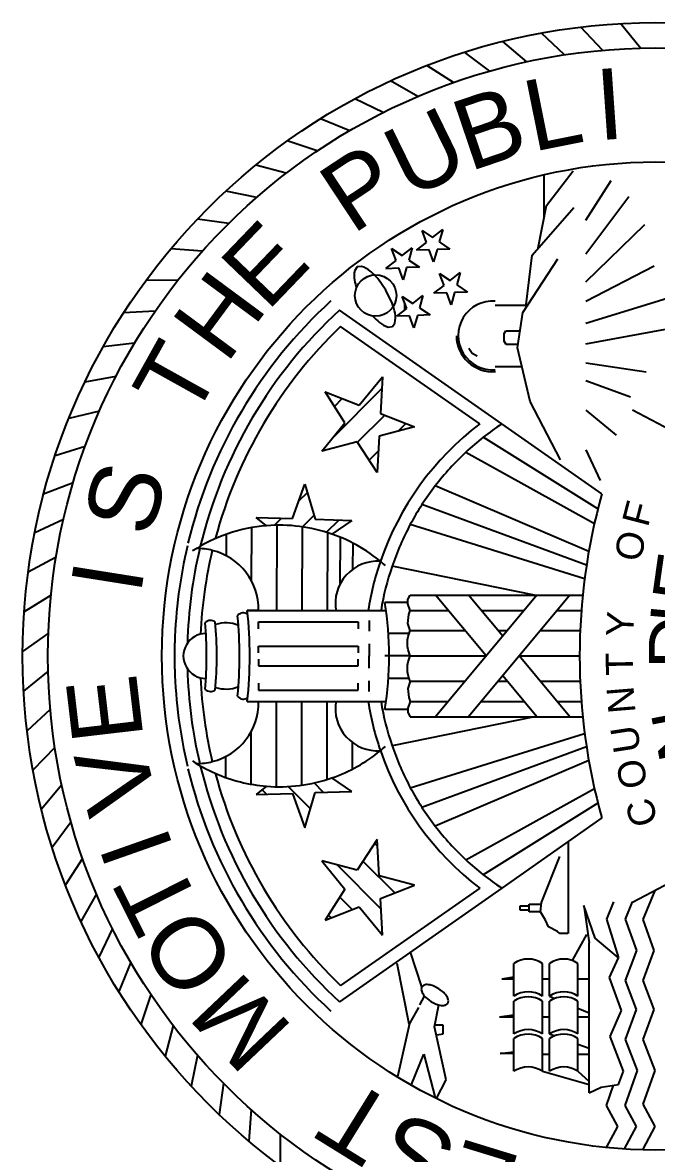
# Model space of a CAD drawing. Header units: inches. Extents: x -350 to 3672, y -1325 to 3943.
# Drawn here: x 3497.321 to 3497.988, y 947.013 to 948.203 of the extents above; entities that cross this region are included whole.
import ezdxf
from ezdxf.enums import TextEntityAlignment as Align

# ---------------------------------------------------------------- set-up
doc = ezdxf.new("R2010")
doc.units = ezdxf.units.IN
doc.header["$MEASUREMENT"] = 0
doc.layers.add('_CoSD_TB', color=7, linetype='Continuous')
doc.styles.add('CoSD TITLE', font='arial.ttf')
pattern_1 = [(225, (3498.821245, 936.002925), (0.015512155, -0.015512155), [])]
pattern_2 = [(135, (3498.821245, 936.002925), (-0.015512155, -0.015512155), [])]

msp = doc.modelspace()

# ---------------------------------------------------------------- hatches: boundary and pattern name
at = {"layer": '_CoSD_TB'}
h = msp.add_hatch(dxfattribs=at)
h.set_pattern_fill('ANSI31', color=1, scale=0.1755, angle=180, style=0)
h.set_pattern_definition(pattern_1)
h.paths.add_polyline_path([(3497.67564, 947.80066), (3497.6397, 947.81462), (3497.66057, 947.7822), (3497.63618, 947.75234), (3497.67347, 947.76216), (3497.69433, 947.72974), (3497.69651, 947.76824), (3497.73379, 947.77806), (3497.69785, 947.79203), (3497.70003, 947.83052)])
h = msp.add_hatch(dxfattribs=at)
h.set_pattern_fill('ANSI31', color=1, scale=0.1755, angle=180, style=0)
h.set_pattern_definition(pattern_1)
h.paths.add_polyline_path([(3497.60544, 947.68129), (3497.5669, 947.68246), (3497.57805, 947.67383, -0.1042601), (3497.64672, 947.66504), (3497.6678, 947.6794), (3497.62926, 947.68057), (3497.61846, 947.71758)])
h = msp.add_hatch(dxfattribs=at)
h.set_pattern_fill('ANSI31', color=1, scale=0.1755, angle=90, style=0)
h.set_pattern_definition(pattern_2)
h.paths.add_polyline_path([(3497.57805, 947.39958), (3497.5669, 947.39095), (3497.60544, 947.39212), (3497.61846, 947.35582), (3497.62926, 947.39284), (3497.6678, 947.394), (3497.64672, 947.40837, -0.1042601)])
h = msp.add_hatch(dxfattribs=at)
h.set_pattern_fill('ANSI31', color=1, scale=0.1755, angle=90, style=0)
h.set_pattern_definition(pattern_2)
h.paths.add_polyline_path([(3497.67347, 947.31124), (3497.63618, 947.32107), (3497.66057, 947.29121), (3497.6397, 947.25879), (3497.67564, 947.27275), (3497.70003, 947.24289), (3497.69785, 947.28138), (3497.73379, 947.29534), (3497.69651, 947.30517), (3497.69433, 947.34367)])

# ---------------------------------------------------------------- linework, layer by layer
at = {"layer": '_CoSD_TB', "color": 1, "linetype": 'Continuous'}
for p, q in [((3497.93161, 948.17425), (3497.90904, 948.19872)), ((3497.97175, 948.17653), (3497.95076, 948.20236)), ((3497.85215, 948.16217), (3497.82669, 948.18362)), ((3497.89169, 948.16946), (3497.86762, 948.19246)), ((3497.81314, 948.15241), (3497.78638, 948.17222)), ((3497.77483, 948.14023), (3497.74688, 948.15831)), ((3497.73735, 948.12566), (3497.70832, 948.14195)), ((3497.70086, 948.10877), (3497.67087, 948.1232)), ((3497.66551, 948.08961), (3497.63467, 948.10214)), ((3497.63143, 948.06828), (3497.59986, 948.07885)), ((3497.59875, 948.04485), (3497.56659, 948.05341)), ((3497.87012, 947.99792), (3497.87012, 948.04322)), ((3497.56762, 948.01941), (3497.53497, 948.02594)), ((3497.53814, 947.99207), (3497.50515, 947.99654)), ((3497.51043, 947.96294), (3497.47723, 947.96532)), ((3497.48461, 947.93212), (3497.45132, 947.93241)), ((3497.72345, 947.90096), (3497.72345, 947.9084)), ((3497.46077, 947.89973), (3497.42753, 947.89794)), ((3497.43902, 947.86592), (3497.40596, 947.86204)), ((3497.41943, 947.83081), (3497.38668, 947.82486)), ((3497.40208, 947.79453), (3497.36977, 947.78654)), ((3497.38705, 947.75724), (3497.3553, 947.74724)), ((3497.37439, 947.71908), (3497.34333, 947.7071)), ((3497.36415, 947.6802), (3497.3339, 947.66629)), ((3497.56226, 947.61536), (3497.5624, 947.67182)), ((3497.58885, 947.58471), (3497.58907, 947.67435)), ((3497.61552, 947.58471), (3497.61574, 947.67262)), ((3497.53566, 947.64222), (3497.53572, 947.66481)), ((3497.64219, 947.58471), (3497.64239, 947.66648)), ((3497.65559, 947.6129), (3497.65571, 947.66161)), ((3497.66896, 947.62816), (3497.66903, 947.65541)), ((3497.35637, 947.64075), (3497.32706, 947.62497)), ((3497.35108, 947.60089), (3497.32282, 947.58331)), ((3497.34831, 947.56078), (3497.3212, 947.54146)), ((3497.48139, 947.52269), (3497.48139, 947.55072)), ((3497.34806, 947.52058), (3497.32222, 947.49958)), ((3497.35033, 947.48043), (3497.32587, 947.45786)), ((3497.5884, 947.39907), (3497.58862, 947.4887)), ((3497.61507, 947.40069), (3497.61529, 947.4887)), ((3497.64175, 947.40673), (3497.64195, 947.4887)), ((3497.56174, 947.4017), (3497.56187, 947.45732)), ((3497.66845, 947.4177), (3497.66852, 947.44557)), ((3497.35512, 947.44051), (3497.33212, 947.41645)), ((3497.53509, 947.40882), (3497.53514, 947.43092)), ((3497.36241, 947.40097), (3497.34097, 947.37551)), ((3497.37217, 947.36197), (3497.35236, 947.33521)), ((3497.38436, 947.32365), (3497.36627, 947.2957)), ((3497.39892, 947.28618), (3497.38263, 947.25715)), ((3497.41582, 947.24969), (3497.40138, 947.21969)), ((3497.43497, 947.21434), (3497.42244, 947.18349)), ((3497.4563, 947.18025), (3497.44573, 947.14869)), ((3497.47973, 947.14758), (3497.47117, 947.11541)), ((3497.50517, 947.11644), (3497.49864, 947.0838)), ((3497.53251, 947.08696), (3497.52804, 947.05397)), ((3497.56165, 947.05925), (3497.55926, 947.02605)), ((3497.59247, 947.03343), (3497.59217, 947.00014))]:
    msp.add_line(p, q, dxfattribs=at)
at = {"layer": '_CoSD_TB', "color": 1}
for p, q in [((3497.8726, 948.01082), (3497.90097, 948.04753)), ((3497.9142, 947.9954), (3497.94092, 948.03729)), ((3497.9142, 947.95987), (3497.95937, 948.02023)), ((3497.85771, 947.95846), (3497.90161, 948.00894)), ((3497.86407, 947.96634), (3497.8726, 948.01082)), ((3497.9142, 947.93046), (3497.97617, 947.99082)), ((3497.74632, 947.97208), (3497.74168, 947.98471)), ((3497.74168, 947.98471), (3497.75286, 947.97722)), ((3497.75286, 947.97722), (3497.76344, 947.98554)), ((3497.76344, 947.98554), (3497.75977, 947.97259)), ((3497.73574, 947.96376), (3497.74632, 947.97208)), ((3497.75977, 947.97259), (3497.77095, 947.9651)), ((3497.71432, 947.95296), (3497.70968, 947.96559)), ((3497.70968, 947.96559), (3497.72086, 947.9581)), ((3497.72086, 947.9581), (3497.73144, 947.96642)), ((3497.73144, 947.96642), (3497.72777, 947.95347)), ((3497.74919, 947.96427), (3497.73574, 947.96376)), ((3497.75384, 947.95164), (3497.74919, 947.96427)), ((3497.7575, 947.96459), (3497.75384, 947.95164)), ((3497.77095, 947.9651), (3497.7575, 947.96459)), ((3497.85135, 947.90681), (3497.85771, 947.95846)), ((3497.67345, 947.94627), (3497.67077, 947.94248)), ((3497.67806, 947.94678), (3497.67345, 947.94627)), ((3497.70374, 947.94464), (3497.71432, 947.95296)), ((3497.70374, 947.94464), (3497.71719, 947.94515)), ((3497.72184, 947.93252), (3497.71719, 947.94515)), ((3497.7255, 947.94547), (3497.72184, 947.93252)), ((3497.73895, 947.94598), (3497.7255, 947.94547)), ((3497.72777, 947.95347), (3497.73895, 947.94598)), ((3497.84778, 947.89833), (3497.88468, 947.95458)), ((3497.9142, 947.91022), (3497.98622, 947.9474)), ((3497.70354, 947.92165), (3497.695, 947.93392)), ((3497.76021, 947.93943), (3497.77139, 947.93194)), ((3497.76486, 947.92679), (3497.76021, 947.93943)), ((3497.77139, 947.93194), (3497.78197, 947.94026)), ((3497.78197, 947.94026), (3497.7783, 947.92731)), ((3497.71014, 947.90823), (3497.70354, 947.92165)), ((3497.75428, 947.91847), (3497.76486, 947.92679)), ((3497.77604, 947.9193), (3497.77237, 947.90635)), ((3497.78949, 947.91982), (3497.77604, 947.9193)), ((3497.7783, 947.92731), (3497.78949, 947.91982)), ((3497.72093, 947.91526), (3497.73211, 947.90777)), ((3497.72557, 947.90263), (3497.72093, 947.91526)), ((3497.73211, 947.90777), (3497.74269, 947.91609)), ((3497.74269, 947.91609), (3497.73902, 947.90314)), ((3497.76773, 947.91899), (3497.75428, 947.91847)), ((3497.77237, 947.90635), (3497.76773, 947.91899)), ((3497.9142, 947.88704), (3497.99958, 947.91339)), ((3497.82558, 947.78106), (3497.65479, 947.90064)), ((3497.71499, 947.89431), (3497.72557, 947.90263)), ((3497.7502, 947.89565), (3497.73675, 947.89514)), ((3497.73902, 947.90314), (3497.7502, 947.89565)), ((3497.81877, 947.9061), (3497.85288, 947.9061)), ((3497.84219, 947.86103), (3497.84778, 947.89833)), ((3497.7105, 947.8834), (3497.71318, 947.88719)), ((3497.72844, 947.89482), (3497.71499, 947.89431)), ((3497.73309, 947.88219), (3497.72844, 947.89482)), ((3497.73675, 947.89514), (3497.73309, 947.88219)), ((3497.80245, 947.78097), (3497.65601, 947.88352)), ((3497.70588, 947.88289), (3497.7105, 947.8834)), ((3497.82806, 947.8761), (3497.82988, 947.87883)), ((3497.82806, 947.86821), (3497.82806, 947.8761)), ((3497.82988, 947.87883), (3497.84485, 947.87883)), ((3497.9142, 947.86539), (3497.99793, 947.8808)), ((3497.7946, 947.85503), (3497.79091, 947.86033)), ((3497.83012, 947.86469), (3497.82806, 947.86821)), ((3497.84282, 947.86469), (3497.83012, 947.86469)), ((3497.85567, 947.80467), (3497.84219, 947.86103)), ((3497.79956, 947.85233), (3497.7946, 947.85503)), ((3497.81877, 947.84139), (3497.84689, 947.84139)), ((3497.9142, 947.84515), (3497.97782, 947.83585)), ((3497.67564, 947.80066), (3497.70003, 947.83052)), ((3497.70003, 947.83052), (3497.69785, 947.79203)), ((3497.9142, 947.82656), (3497.96103, 947.80962)), ((3497.6397, 947.81462), (3497.67564, 947.80066)), ((3497.66057, 947.7822), (3497.6397, 947.81462)), ((3497.88748, 947.74326), (3497.85567, 947.80467)), ((3497.69785, 947.79203), (3497.73379, 947.77806)), ((3497.9142, 947.79561), (3497.94601, 947.76926)), ((3497.96316, 947.79583), (3498.10686, 947.7201)), ((3497.63618, 947.75234), (3497.66057, 947.7822)), ((3497.73379, 947.77806), (3497.69651, 947.76824)), ((3497.93103, 947.70722), (3497.82558, 947.78106)), ((3497.69651, 947.76824), (3497.69433, 947.72974)), ((3497.92685, 947.69149), (3497.8061, 947.76694)), ((3497.67347, 947.76216), (3497.63618, 947.75234)), ((3497.69433, 947.72974), (3497.67347, 947.76216)), ((3497.9142, 947.75384), (3497.92922, 947.72125)), ((3497.78784, 947.75127), (3497.92318, 947.67617)), ((3497.60544, 947.68129), (3497.61846, 947.71758)), ((3497.61846, 947.71758), (3497.62926, 947.68057)), ((3497.91723, 947.64662), (3497.75548, 947.71571)), ((3497.91487, 947.63228), (3497.74159, 947.69606)), ((3497.5669, 947.68246), (3497.60544, 947.68129)), ((3497.57805, 947.67383), (3497.5669, 947.68246)), ((3497.62926, 947.68057), (3497.6678, 947.6794)), ((3497.6678, 947.6794), (3497.64672, 947.66504)), ((3497.72936, 947.67534), (3497.91287, 947.61819)), ((3497.86021, 947.60071), (3497.71019, 947.63125)), ((3497.72688, 947.59612), (3497.72932, 947.60071)), ((3497.72932, 947.60071), (3497.86021, 947.60071)), ((3497.80933, 947.5367), (3497.75599, 947.60071)), ((3497.86266, 947.60071), (3497.75599, 947.4727)), ((3497.82668, 947.55753), (3497.79071, 947.60071)), ((3497.89738, 947.60071), (3497.79071, 947.4727)), ((3497.86021, 947.60071), (3497.91085, 947.60071)), ((3497.72688, 947.59297), (3497.70266, 947.59297)), ((3497.72688, 947.59153), (3497.72688, 947.59612)), ((3497.72932, 947.58471), (3497.72688, 947.59153)), ((3497.56953, 947.58471), (3497.5577, 947.58471)), ((3497.5577, 947.58471), (3497.70389, 947.58471)), ((3497.65096, 947.58471), (3497.68498, 947.58471)), ((3497.68589, 947.57416), (3497.68589, 947.56286)), ((3497.72688, 947.57094), (3497.72764, 947.58024)), ((3497.72764, 947.58024), (3497.72932, 947.58471)), ((3497.72932, 947.58471), (3497.76933, 947.58471)), ((3497.80404, 947.58471), (3497.84933, 947.58471)), ((3497.88404, 947.58471), (3497.90942, 947.58471)), ((3497.56938, 947.57278), (3497.67428, 947.57278)), ((3497.56938, 947.56523), (3497.56938, 947.57278)), ((3497.67428, 947.57278), (3497.67428, 947.56523)), ((3497.72932, 947.56337), (3497.72688, 947.57094)), ((3497.72802, 947.56033), (3497.72932, 947.56337)), ((3497.72932, 947.56337), (3497.7871, 947.56337)), ((3497.82182, 947.56337), (3497.83155, 947.56337)), ((3497.86626, 947.56337), (3497.90816, 947.56337)), ((3497.72807, 947.56034), (3497.70638, 947.56034)), ((3497.72634, 947.55015), (3497.72653, 947.55365)), ((3497.72653, 947.55365), (3497.72709, 947.55706)), ((3497.72709, 947.55706), (3497.72802, 947.56033)), ((3497.56938, 947.54001), (3497.56938, 947.547)), ((3497.56938, 947.547), (3497.67428, 947.547)), ((3497.67428, 947.547), (3497.67428, 947.54001)), ((3497.68589, 947.54951), (3497.68589, 947.53658)), ((3497.72653, 947.54664), (3497.72634, 947.55015)), ((3497.72709, 947.54319), (3497.72653, 947.54664)), ((3497.72802, 947.53985), (3497.72709, 947.54319)), ((3497.72932, 947.5367), (3497.72802, 947.53985)), ((3497.56938, 947.5334), (3497.56938, 947.52641)), ((3497.67428, 947.52641), (3497.67428, 947.5334)), ((3497.68589, 947.5239), (3497.68589, 947.53683)), ((3497.72932, 947.5367), (3497.70266, 947.5367)), ((3497.72634, 947.52349), (3497.72653, 947.52698)), ((3497.72653, 947.52698), (3497.72709, 947.5304)), ((3497.72709, 947.5304), (3497.72802, 947.53366)), ((3497.72802, 947.53366), (3497.72932, 947.5367)), ((3497.72932, 947.5367), (3497.80933, 947.5367)), ((3497.84404, 947.5367), (3497.9076, 947.5367)), ((3497.89738, 947.4727), (3497.84404, 947.5367)), ((3497.56938, 947.52641), (3497.67428, 947.52641)), ((3497.72653, 947.51998), (3497.72634, 947.52349)), ((3497.72709, 947.51652), (3497.72653, 947.51998)), ((3497.72802, 947.51318), (3497.72709, 947.51652)), ((3497.86266, 947.4727), (3497.82668, 947.51588)), ((3497.56938, 947.50818), (3497.56938, 947.50062)), ((3497.67428, 947.50062), (3497.67428, 947.50818)), ((3497.68589, 947.49925), (3497.68589, 947.51055)), ((3497.72807, 947.51307), (3497.70638, 947.51307)), ((3497.72932, 947.51004), (3497.72688, 947.50246)), ((3497.72932, 947.51004), (3497.72802, 947.51318)), ((3497.72932, 947.51004), (3497.7871, 947.51004)), ((3497.82182, 947.51004), (3497.83155, 947.51004)), ((3497.86626, 947.51004), (3497.90816, 947.51004)), ((3497.56938, 947.50062), (3497.67428, 947.50062)), ((3497.72688, 947.50246), (3497.72764, 947.49317)), ((3497.72764, 947.49317), (3497.72932, 947.4887)), ((3497.5577, 947.4887), (3497.56953, 947.4887)), ((3497.5577, 947.4887), (3497.70389, 947.4887)), ((3497.65096, 947.4887), (3497.68498, 947.4887)), ((3497.72688, 947.48044), (3497.70266, 947.48044)), ((3497.72932, 947.4887), (3497.72688, 947.48187)), ((3497.72688, 947.48187), (3497.72688, 947.47728)), ((3497.72932, 947.4887), (3497.76933, 947.4887)), ((3497.80404, 947.4887), (3497.84933, 947.4887)), ((3497.88404, 947.4887), (3497.90942, 947.4887)), ((3497.86021, 947.4727), (3497.71019, 947.44216)), ((3497.72688, 947.47728), (3497.72932, 947.4727)), ((3497.72932, 947.4727), (3497.86021, 947.4727)), ((3497.86021, 947.4727), (3497.91085, 947.4727)), ((3497.72936, 947.39807), (3497.91287, 947.45521)), ((3497.91487, 947.44112), (3497.74159, 947.37735)), ((3497.91723, 947.42679), (3497.75548, 947.3577)), ((3497.6678, 947.394), (3497.64672, 947.40837)), ((3497.57805, 947.39958), (3497.5669, 947.39095)), ((3497.78784, 947.32214), (3497.92318, 947.39723)), ((3497.5669, 947.39095), (3497.60544, 947.39212)), ((3497.60544, 947.39212), (3497.61846, 947.35582)), ((3497.61846, 947.35582), (3497.62926, 947.39284)), ((3497.62926, 947.39284), (3497.6678, 947.394)), ((3497.92685, 947.38192), (3497.8061, 947.30647)), ((3497.93103, 947.36619), (3497.82558, 947.29235)), ((3497.96316, 947.27758), (3498.10686, 947.35331)), ((3497.69433, 947.34367), (3497.67347, 947.31124)), ((3497.69651, 947.30517), (3497.69433, 947.34367)), ((3497.89588, 947.2446), (3497.89588, 947.34158)), ((3497.86738, 947.2772), (3497.88659, 947.32556)), ((3497.67347, 947.31124), (3497.63618, 947.32107)), ((3497.63618, 947.32107), (3497.66057, 947.29121)), ((3497.73379, 947.29534), (3497.69651, 947.30517)), ((3497.66057, 947.29121), (3497.6397, 947.25879)), ((3497.82558, 947.29235), (3497.65479, 947.17277)), ((3497.80245, 947.29243), (3497.65601, 947.18989)), ((3497.69785, 947.28138), (3497.73379, 947.29534)), ((3497.98686, 947.28995), (3497.97413, 947.25935)), ((3497.70003, 947.24289), (3497.69785, 947.28138)), ((3497.86636, 947.26731), (3497.86738, 947.2772)), ((3497.94325, 947.27791), (3497.93572, 947.25979)), ((3497.963, 947.27793), (3497.95547, 947.25982)), ((3497.6397, 947.25879), (3497.67564, 947.27275)), ((3497.67564, 947.27275), (3497.70003, 947.24289)), ((3497.84499, 947.27354), (3497.85453, 947.27354)), ((3497.84499, 947.26924), (3497.84499, 947.27354)), ((3497.85453, 947.26924), (3497.84499, 947.26924)), ((3497.85453, 947.27554), (3497.86721, 947.27554)), ((3497.85453, 947.26724), (3497.85453, 947.27554)), ((3497.86623, 947.26724), (3497.85453, 947.26724)), ((3497.87171, 947.25849), (3497.86636, 947.26731)), ((3497.91217, 947.27418), (3497.91751, 947.23476)), ((3497.92387, 947.23971), (3497.91217, 947.27418)), ((3497.87489, 947.25155), (3497.87171, 947.25849)), ((3497.93572, 947.25979), (3497.94843, 947.21888)), ((3497.95547, 947.25982), (3497.96731, 947.22686)), ((3497.97413, 947.25935), (3497.98584, 947.22676)), ((3497.88443, 947.2466), (3497.87489, 947.25155)), ((3497.88659, 947.2446), (3497.88443, 947.2466)), ((3497.89512, 947.2446), (3497.88659, 947.2446)), ((3497.90046, 947.217), (3497.91535, 947.24359)), ((3497.91751, 947.07686), (3497.91751, 947.23476)), ((3497.94843, 947.21888), (3497.92387, 947.23971)), ((3497.74138, 947.18843), (3497.72958, 947.22488)), ((3497.93889, 947.19817), (3497.94843, 947.21888)), ((3497.96731, 947.22686), (3497.95553, 947.19514)), ((3497.98584, 947.22676), (3497.97413, 947.19523)), ((3497.71499, 947.21351), (3497.72772, 947.14939)), ((3497.8385, 947.17864), (3497.8385, 947.21311)), ((3497.8684, 947.17864), (3497.8684, 947.21311)), ((3497.8759, 947.17864), (3497.8759, 947.21311)), ((3497.9058, 947.17864), (3497.9058, 947.21311)), ((3497.82582, 947.19676), (3497.8385, 947.19881)), ((3497.82582, 947.19676), (3497.8385, 947.19676)), ((3497.8684, 947.19676), (3497.8759, 947.19676)), ((3497.9058, 947.19676), (3497.91738, 947.19676)), ((3497.95161, 947.1637), (3497.93889, 947.19817)), ((3497.95553, 947.19514), (3497.96724, 947.16454)), ((3497.97413, 947.19523), (3497.98584, 947.16464)), ((3497.74141, 947.18857), (3497.7408, 947.18578)), ((3497.74368, 947.19029), (3497.74141, 947.18857)), ((3497.75937, 947.18649), (3497.75348, 947.18948)), ((3497.76455, 947.18239), (3497.75937, 947.18649)), ((3497.73925, 947.16958), (3497.74418, 947.17877)), ((3497.74562, 947.17722), (3497.75081, 947.17312)), ((3497.75081, 947.17312), (3497.7567, 947.17013)), ((3497.75466, 947.1465), (3497.75948, 947.16958)), ((3497.7665, 947.16932), (3497.76877, 947.17104)), ((3497.76877, 947.17104), (3497.76938, 947.17383)), ((3497.8385, 947.13887), (3497.8385, 947.17334)), ((3497.8684, 947.13887), (3497.8684, 947.17334)), ((3497.8759, 947.17864), (3497.88158, 947.17626)), ((3497.8759, 947.13887), (3497.8759, 947.17334)), ((3497.9058, 947.13887), (3497.9058, 947.17334)), ((3497.73811, 947.16664), (3497.72856, 947.14981)), ((3497.82338, 947.15699), (3497.8385, 947.15907)), ((3497.9058, 947.16612), (3497.91751, 947.16122)), ((3497.9399, 947.13605), (3497.95161, 947.1637)), ((3497.96724, 947.16454), (3497.95551, 947.13295)), ((3497.98584, 947.16464), (3497.97413, 947.1331)), ((3497.72856, 947.14981), (3497.71571, 947.09357)), ((3497.76699, 947.09063), (3497.75466, 947.1465)), ((3497.76381, 947.14793), (3497.75516, 947.14793)), ((3497.76381, 947.13899), (3497.76381, 947.14793)), ((3497.82338, 947.15699), (3497.8385, 947.15699)), ((3497.8684, 947.15699), (3497.8759, 947.15699)), ((3497.9058, 947.15699), (3497.91738, 947.15699)), ((3497.75732, 947.13805), (3497.76381, 947.13899)), ((3497.8385, 947.09957), (3497.8385, 947.13404)), ((3497.8684, 947.09957), (3497.8684, 947.13404)), ((3497.8759, 947.13887), (3497.88141, 947.1369)), ((3497.8759, 947.09957), (3497.8759, 947.13404)), ((3497.9058, 947.09957), (3497.9058, 947.13404)), ((3497.95377, 947.09957), (3497.9399, 947.13605)), ((3497.9058, 947.12819), (3497.91751, 947.12401)), ((3497.95551, 947.13295), (3497.96827, 947.10025)), ((3497.97413, 947.1331), (3497.98686, 947.10051)), ((3497.73073, 947.08569), (3497.74355, 947.11757)), ((3497.74355, 947.11757), (3497.75554, 947.07147)), ((3497.8238, 947.11828), (3497.8385, 947.12015)), ((3497.8385, 947.11828), (3497.8238, 947.11828)), ((3497.8684, 947.11769), (3497.8759, 947.11769)), ((3497.9058, 947.11769), (3497.91738, 947.11769)), ((3497.8684, 947.09957), (3497.91751, 947.08569)), ((3497.9058, 947.09957), (3497.91751, 947.08871)), ((3497.94843, 947.08569), (3497.95377, 947.09957)), ((3497.96827, 947.10025), (3497.95513, 947.06355)), ((3497.98686, 947.10051), (3497.97413, 947.06498)), ((3497.75694, 947.07078), (3497.76699, 947.09063)), ((3497.91751, 947.07686), (3497.93036, 947.08274)), ((3497.93036, 947.08274), (3497.94843, 947.08569)), ((3497.94299, 947.0848), (3497.93538, 947.06353)), ((3497.93538, 947.06353), (3497.94735, 947.04129)), ((3497.95513, 947.06355), (3497.9671, 947.04131)), ((3497.97413, 947.06498), (3497.98686, 947.04133)), ((3497.94735, 947.04129), (3497.93559, 947.01932)), ((3497.9671, 947.04131), (3497.95449, 947.01776)), ((3497.98686, 947.04133), (3497.97413, 947.01756))]:
    msp.add_line(p, q, dxfattribs=at)
at = {"layer": '_CoSD_TB', "color": 1, "linetype": 'Continuous'}
for radius in [0.66669, 0.64002]:
    msp.add_circle((3497.98788, 947.5367), radius, dxfattribs=at)
at = {"layer": '_CoSD_TB', "color": 1}
for centre, radius in [((3497.98788, 947.5367), 0.52002), ((3497.69287, 947.91611), 0.02176)]:
    msp.add_circle(centre, radius, dxfattribs=at)
for centre, radius, start, end in [((3497.66961, 947.92055), 0.02755, 50.7202, 72.1371), ((3497.6978, 947.93717), 0.02755, 168.8899, 190.3068), ((3497.72571, 947.94224), 0.05592, 190.3068, 198.66042), ((3497.65165, 947.89859), 0.05592, 39.18183, 50.7202), ((3497.98788, 947.5367), 0.50669, 132.46541, 166.45701), ((3497.65823, 947.88742), 0.05592, 10.3068, 21.84517), ((3497.81597, 947.8741), 0.03614, 85.55714, 274.44286), ((3497.98788, 947.5367), 0.49335, 132.46541, 166.45701), ((3497.68615, 947.8925), 0.02755, 348.8899, 10.3068), ((3497.7323, 947.93107), 0.05592, 220.77878, 230.7202), ((3497.71434, 947.90911), 0.02755, 230.7202, 252.1371), ((3497.98788, 947.5367), 0.48002, 133.73894, 165.0938), ((3497.81597, 947.8741), 0.03814, 180.53034, 274.44286), ((3497.98788, 947.5367), 0.30668, 127.20241, 161.0311), ((3497.98788, 947.5367), 0.29334, 123.59222, 132.99352), ((3497.98788, 947.5367), 0.29334, 132.99352, 142.39481), ((3497.98788, 947.5367), 0.29334, 142.39481, 151.79611), ((3498.53963, 947.5367), 0.63203, 164.34838, 195.65162), ((3497.59154, 947.50659), 0.16779, 94.61055, 123.05315), ((3497.59154, 947.50659), 0.16779, 70.80191, 94.61055), ((3497.98788, 947.5367), 0.29334, 151.79611, 161.19741), ((3497.59154, 947.50659), 0.16779, 48.29981, 70.80191), ((3497.98788, 947.5367), 0.50669, 166.75511, 178.41535), ((3497.98788, 947.5367), 0.49335, 166.75511, 178.41535), ((3497.50547, 947.58571), 0.06407, 76.0512, 91.26305), ((3497.98788, 947.5367), 0.48002, 166.60757, 177.25556), ((3497.50547, 947.58571), 0.06407, 359.10363, 76.0512), ((3497.69489, 947.59197), 0.04452, 86.18224, 189.38431), ((3497.98788, 947.5367), 0.30668, 161.0311, 170.99494), ((3497.98788, 947.5367), 0.29334, 161.19741, 170.58197), ((3497.35464, 947.5367), 0.35253, 350.81568, 9.18432), ((3497.51914, 947.56577), 0.00835, 53.96666, 133.34424), ((3497.5535, 947.57476), 0.00735, 50.79873, 143.96328), ((3497.11313, 947.5367), 0.43649, 354.42827, 5.57173), ((3497.11313, 947.5367), 0.44715, 353.83745, 6.16255), ((3497.11313, 947.5367), 0.40182, 354.98286, 5.01714), ((3497.11313, 947.5367), 0.41249, 355.01808, 4.98192), ((3497.53537, 947.5367), 0.0348, 67.96489, 108.55043), ((3497.51405, 947.5367), 0.02367, 89.52174, 270.47826), ((3497.98788, 947.5367), 0.50669, 181.58465, 193.24489), ((3497.98788, 947.5367), 0.49335, 181.58465, 193.24489), ((3497.98788, 947.5367), 0.48002, 182.74444, 193.39243), ((3497.53537, 947.5367), 0.0348, 251.44957, 292.03511), ((3497.51914, 947.50764), 0.00835, 226.65576, 306.03334), ((3497.5535, 947.49865), 0.00735, 216.03672, 309.20127), ((3497.50547, 947.4877), 0.06407, 283.9488, 0.89637), ((3497.69489, 947.48144), 0.04452, 170.61569, 273.81776), ((3497.98788, 947.5367), 0.30668, 189.00506, 198.93086), ((3497.98788, 947.5367), 0.29334, 189.41803, 198.80259), ((3497.59154, 947.56682), 0.16779, 289.19809, 309.31803), ((3497.98788, 947.5367), 0.30668, 198.93086, 232.79759), ((3497.59154, 947.56682), 0.16779, 309.31803, 311.70019), ((3497.98788, 947.5367), 0.29334, 198.80259, 208.20389), ((3497.59154, 947.56682), 0.16779, 236.94685, 246.26783), ((3497.50547, 947.4877), 0.06407, 268.73695, 283.9488), ((3497.98788, 947.5367), 0.49335, 193.54299, 227.53459), ((3497.98788, 947.5367), 0.50669, 193.54299, 227.53459), ((3497.98788, 947.5367), 0.48002, 194.9062, 226.26106), ((3497.59154, 947.56682), 0.16779, 246.26783, 265.38945), ((3497.59154, 947.56682), 0.16779, 265.38945, 289.19809), ((3497.98788, 947.5367), 0.29334, 208.20389, 217.60519), ((3497.98788, 947.5367), 0.29334, 217.60519, 227.00648), ((3497.98788, 947.5367), 0.29334, 227.00648, 236.40778), ((3497.85345, 947.19103), 0.02667, 55.90122, 124.09878), ((3497.89085, 947.19103), 0.02667, 55.90122, 124.09878), ((3497.75235, 947.18733), 0.01166, 187.62401, 211.29846), ((3497.74711, 947.17914), 0.01166, 83.41393, 107.08838), ((3497.74611, 947.17047), 0.02039, 68.80612, 83.41393), ((3497.75037, 947.16774), 0.02039, 31.29846, 45.90627), ((3497.85345, 947.15656), 0.02667, 55.90122, 124.09878), ((3497.89085, 947.15656), 0.02667, 55.90122, 124.09878), ((3497.75981, 947.19187), 0.02039, 211.29846, 225.90627), ((3497.76407, 947.18914), 0.02039, 248.80612, 263.41393), ((3497.75782, 947.17228), 0.01166, 7.62401, 31.29846), ((3497.85345, 947.15126), 0.02667, 55.90122, 124.09878), ((3497.89085, 947.15126), 0.02667, 55.90122, 124.09878), ((3497.76307, 947.18047), 0.01166, 263.41393, 287.08838), ((3497.85345, 947.11679), 0.02667, 55.90122, 124.09878), ((3497.85345, 947.11196), 0.02667, 55.90122, 124.09878), ((3497.89085, 947.11679), 0.02667, 55.90122, 124.09878), ((3497.89085, 947.11196), 0.02667, 55.90122, 124.09878), ((3497.85345, 947.07749), 0.02667, 55.90122, 124.09878), ((3497.89085, 947.07749), 0.02667, 55.90122, 124.09878)]:
    msp.add_arc(centre, radius, start, end, dxfattribs=at)

# ---------------------------------------------------------------- texts
at = {"layer": '_CoSD_TB', "color": 1, "style": 'CoSD TITLE'}
for s, height, rotation, p in [('I', 0.07467, 3.99106, (3497.92713, 948.07952)), ('B', 0.07467, 18.71328, (3497.79117, 948.04626)), ('L', 0.07467, 11.35217, (3497.85808, 948.06726)), ('U', 0.07467, 26.07439, (3497.72751, 948.01685)), ('P', 0.07467, 33.4355, (3497.66814, 947.97954)), ('E', 0.07467, 46.15772, (3497.57846, 947.89825)), ('H', 0.07467, 53.51883, (3497.53552, 947.84282)), ('T', 0.07467, 60.87994, (3497.50003, 947.78233)), ('S', 0.07467, 74.60217, (3497.45568, 947.6596)), ('E', 0.05586, 81.96298, (3498.03902, 947.58905)), ('I', 0.07467, 80.96328, (3497.44534, 947.59988)), ('I', 0.05586, 84.67244, (3498.03708, 947.56663)), ('D', 0.05586, 89.94336, (3498.03634, 947.52287)), ('E', 0.07467, 96.6855, (3497.44852, 947.4505)), ('N', 0.05586, 100.91873, (3498.04767, 947.43256)), ('V', 0.07467, 104.04661, (3497.46401, 947.38211)), ('I', 0.07467, 109.40772, (3497.48075, 947.33384)), ('T', 0.07467, 116.76883, (3497.51092, 947.27053)), ('O', 0.07467, 124.12994, (3497.54895, 947.21162)), ('M', 0.07467, 133.49106, (3497.60768, 947.14455)), ('T', 0.07467, 148.21328, (3497.71982, 947.06081)), ('S', 0.07467, 155.57439, (3497.783, 947.03038)), ('E', 0.07467, 162.9355, (3497.84956, 947.00831))]:
    msp.add_text(s, height=height, rotation=rotation, dxfattribs=at).set_placement(p)
for s, rotation, p in [('F', 75.45747, (3497.98248, 947.68311)), ('O', 78.84609, (3497.9748, 947.64992)), ('Y', 86.90756, (3497.96451, 947.5696)), ('T', 90.99725, (3497.96363, 947.5285)), ('N', 94.67259, (3497.96534, 947.49159)), ('U', 98.72455, (3497.96996, 947.45112)), ('O', 102.32136, (3497.97645, 947.41555)), ('C', 106.41551, (3497.98654, 947.37566))]:
    msp.add_text(s, height=0.0285, rotation=rotation, dxfattribs=at).set_placement(p, align=Align.CENTER)

doc.saveas('drawing.dxf')
